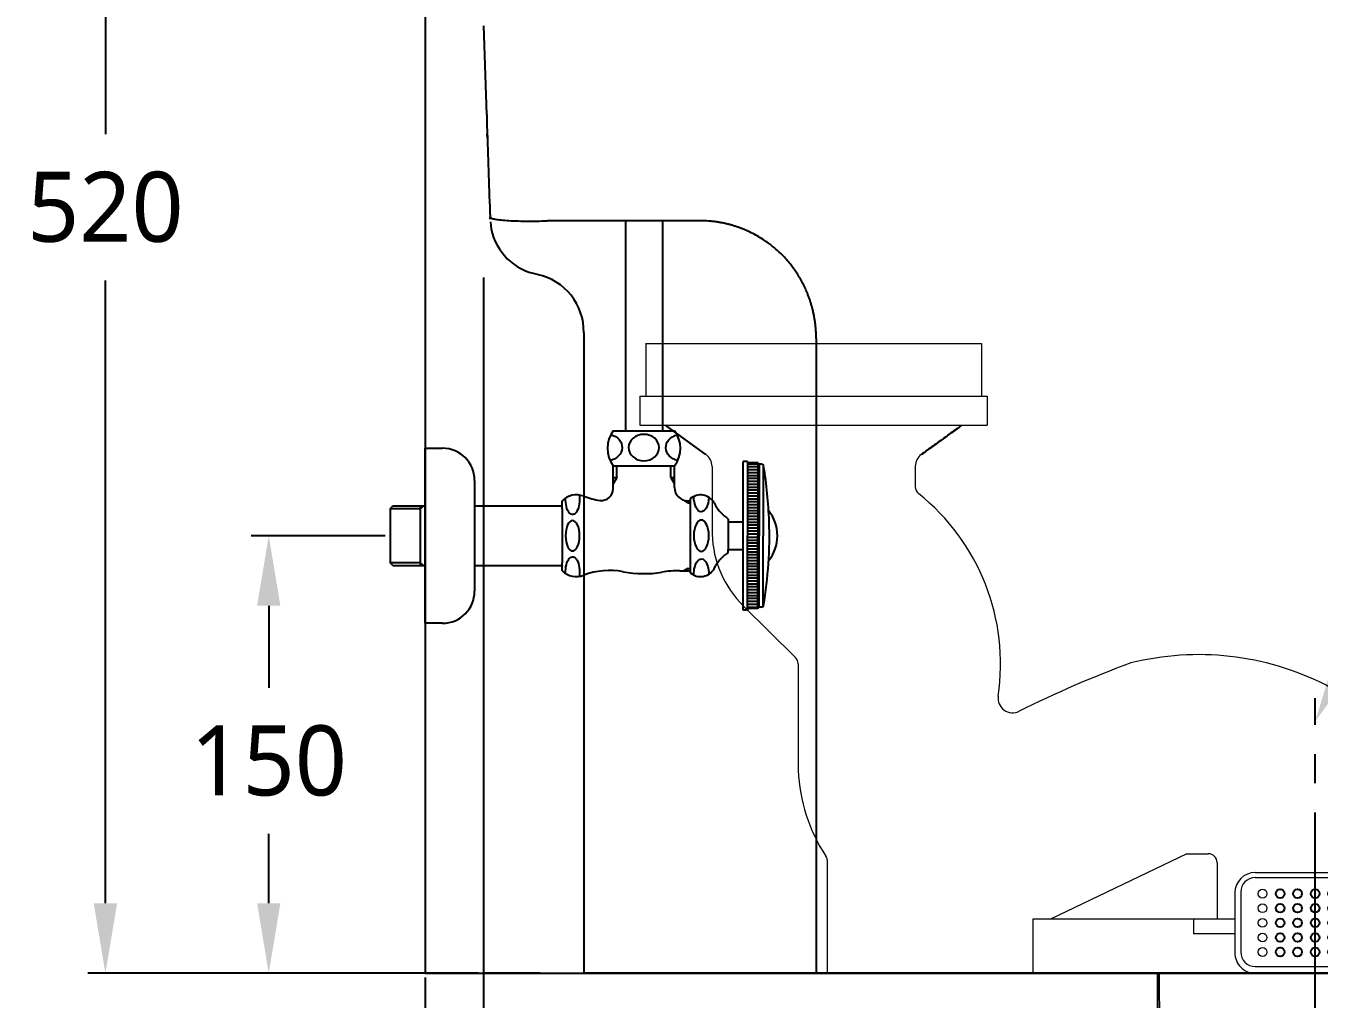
# Model space of a CAD drawing. Extents: x -7692 to 9871, y -72 to 2456.
# Drawn here: x -7692.2 to -7249, y 266.8 to 600.5 of the extents above; entities that cross this region are included whole.
import ezdxf

# ---------------------------------------------------------------- set-up
doc = ezdxf.new("R2010")
doc.units = 0
doc.header["$LTSCALE"] = 20
doc.header["$MEASUREMENT"] = 0
doc.linetypes.add('CENTER', pattern=[2, 1.25, -0.25, 0.25, -0.25])
doc.layers.get('0').update_dxf_attribs({"linetype": 'CONTINUOUS'})
doc.layers.get('DEFPOINTS').update_dxf_attribs({"linetype": 'CONTINUOUS'})
for name, color, linetype in [('1', 7, 'CONTINUOUS'), ('3', 3, 'CONTINUOUS'), ('4', 4, 'CONTINUOUS'), ('6', 6, 'CONTINUOUS'), ('CEN', 1, 'CENTER'), ('CENTER', 2, 'CENTER')]:
    doc.layers.add(name, color=color, linetype=linetype)
doc.styles.get("Standard").update_dxf_attribs({"font": 'NanumGothic.ttf'})
doc.dimstyles.get("Standard").update_dxf_attribs({"dimtxt": 2.7, "dimasz": 2.5, "dimexe": 1.5, "dimexo": 1.5, "dimgap": 1.5, "dimtad": 1, "dimdec": 0, "dimlfac": 10, "dimzin": 0, "dimdsep": 46, "dimtxsty": 'Standard', "dimcen": 0, "dimclrt": 2, "dimadec": 0, "dimazin": 0, "dimtfac": 1, "dimtdec": 0, "dimtmove": 0, "dimatfit": 3, "dimfxl": 0, "dimtolj": 1, "dimtzin": 0, "dimarcsym": 0})

# ---------------------------------------------------------------- blocks, each defined once
blk = doc.blocks.new('*D34')
at = {"color": 3, "lineweight": -2, "ltscale": 10}
for p, q in [((-7535.38, 514.22), (-7535.38, 147.79)), ((-7250.38, 199.38), (-7250.38, 147.79)), ((-7515.38, 152.79), (-7270.38, 152.79))]:
    blk.add_line(p, q, dxfattribs=at)
at = {"color": 3, "ltscale": 10}
for points in [[(-7515.38, 156.13), (-7515.38, 149.46), (-7535.38, 152.79)], [(-7270.38, 156.13), (-7270.38, 149.46), (-7250.38, 152.79)]]:
    blk.add_solid(points, dxfattribs=at)
at = {"layer": 'DEFPOINTS', "color": 0, "ltscale": 10}
for p in [(-7535.38, 515.72), (-7250.38, 200.88), (-7250.38, 152.79)]:
    blk.add_point(p, dxfattribs=at)
at = {"color": 2, "ltscale": 10, "insert": (-7392.88, 173.68), "char_height": 20, "attachment_point": 5}
blk.add_mtext('\\A1;285', dxfattribs=at)
blk = doc.blocks.new('*D38')
at = {"color": 3, "lineweight": -2}
for p, q in [((-7569.06, 425.72), (-7614.93, 425.72)), ((-7608.93, 401.72), (-7608.93, 373.54)), ((-7608.93, 299.72), (-7608.93, 323.48)), ((-7557.18, 275.72), (-7614.93, 275.72))]:
    blk.add_line(p, q, dxfattribs=at)
at = {"color": 3}
for points in [[(-7612.93, 401.72), (-7604.93, 401.72), (-7608.93, 425.72)], [(-7612.93, 299.72), (-7604.93, 299.72), (-7608.93, 275.72)]]:
    blk.add_solid(points, dxfattribs=at)
at = {"layer": 'DEFPOINTS', "color": 0}
for p in [(-7608.93, 425.72), (-7567.26, 425.72), (-7555.38, 275.72)]:
    blk.add_point(p, dxfattribs=at)
at = {"color": 2, "insert": (-7608.93, 348.51), "char_height": 24, "attachment_point": 5}
blk.add_mtext('\\A1;150', dxfattribs=at)
blk = doc.blocks.new('*D45')
at = {"color": 3, "lineweight": -2}
for p, q in [((-7389.02, 800.95), (-7670.9, 800.95)), ((-7664.9, 776.95), (-7664.9, 563.4)), ((-7664.9, 299.72), (-7664.9, 513.27)), ((-7537.18, 275.72), (-7670.9, 275.72))]:
    blk.add_line(p, q, dxfattribs=at)
at = {"color": 3}
for points in [[(-7668.9, 776.95), (-7660.9, 776.95), (-7664.9, 800.95)], [(-7668.9, 299.72), (-7660.9, 299.72), (-7664.9, 275.72)]]:
    blk.add_solid(points, dxfattribs=at)
at = {"layer": 'DEFPOINTS', "color": 0}
for p in [(-7387.22, 800.95), (-7664.9, 275.72), (-7535.38, 275.72)]:
    blk.add_point(p, dxfattribs=at)
at = {"color": 2, "insert": (-7664.9, 538.34), "char_height": 24, "attachment_point": 5}
blk.add_mtext('\\A1;520', dxfattribs=at)
blk = doc.blocks.new('BGFB')
at = {"color": 2, "linetype": 'Continuous', "lineweight": 0}
for p, q in [((-57.5, 0), (57.5, 0)), ((-57.5, 0), (-57.5, -18)), ((57.5, 0), (57.5, -18)), ((-59.5, -18), (59.5, -18)), ((-59.5, -18), (-59.5, -28)), ((59.5, -18), (59.5, -28)), ((-59.5, -28), (59.5, -28)), ((-36.9, -38.04), (-50.78, -28)), ((36.9, -38.06), (50.8, -28)), ((-34.8, -42.11), (-34.78, -65.34)), ((34.83, -42.09), (34.8, -49.08)), ((-24.1, -89.92), (-6.23, -107.64)), ((-5.34, -109.77), (-5.28, -146.31)), ((207.14, -196.84), (207.14, -171.61)), ((127.84, -174.94), (81.13, -197.34)), ((127.84, -174.94), (135.25, -174.94)), ((207.34, -174.14), (245.63, -196.43)), ((4.73, -215.9), (4.73, -177.41)), ((138.25, -177.94), (138.25, -197.34)), ((151.35, -181.34), (192.35, -181.34)), ((151.35, -183.09), (192.35, -183.09)), ((144.35, -188.34), (144.35, -208.9)), ((146.35, -188.09), (146.35, -208.59)), ((197.35, -188.09), (197.35, -208.59)), ((199.35, -188.34), (199.35, -208.9)), ((144.35, -197.34), (75.09, -197.34)), ((75.09, -197.34), (75.09, -215.9)), ((130.19, -197.34), (130.19, -202.4)), ((199.35, -196.84), (269.24, -196.84)), ((213.73, -202.4), (213.73, -196.84)), ((269.24, -196.84), (269.24, -215.9)), ((144.35, -202.4), (130.19, -202.4)), ((199.35, -202.4), (213.73, -202.4)), ((4.73, -215.9), (269.24, -215.9)), ((151.35, -213.59), (192.35, -213.59)), ((117.84, -240.9), (117.84, -243.9)), ((118.52, -240.4), (118.34, -240.4)), ((118.52, -240.4), (225.36, -240.4)), ((225.86, -240.9), (225.86, -243.9)), ((118.54, -244.4), (118.34, -244.4)), ((118.54, -244.4), (225.36, -244.4)), ((120.35, -250.4), (223.35, -250.4)), ((120.65, -254.4), (223.05, -254.4))]:
    blk.add_line(p, q, dxfattribs=at)
at = {"color": 3, "linetype": 'Continuous', "lineweight": 0}
for p, q in [((117.84, -275.32), (117.84, -215.9)), ((225.86, -273.83), (225.86, -215.9))]:
    blk.add_line(p, q, dxfattribs=at)
at = {"color": 2}
for p, q in [((118.52, -240.4), (118.41, -215.9)), ((225.28, -215.9), (225.17, -240.4)), ((225.17, -240.4), (223.35, -240.4)), ((118.54, -244.4), (120.65, -244.4)), ((118.57, -250.4), (118.54, -244.4)), ((223.05, -244.4), (225.15, -244.4)), ((225.15, -244.4), (225.13, -250.4)), ((120.35, -250.4), (118.34, -250.4)), ((225.36, -250.4), (223.35, -250.4)), ((118.34, -254.4), (120.65, -254.4)), ((118.6, -256.9), (118.59, -254.4)), ((120.45, -263.9), (118.6, -256.9)), ((223.05, -254.4), (225.36, -254.4)), ((225.1, -256.9), (223.25, -263.9)), ((225.11, -254.4), (225.1, -256.9)), ((122.45, -263.9), (120.45, -263.9)), ((122.45, -263.9), (171.85, -263.9)), ((171.85, -263.9), (221.25, -263.9)), ((223.25, -263.9), (221.25, -263.9))]:
    blk.add_line(p, q, dxfattribs=at)
blk.add_line((120.35, -240.4), (118.52, -240.4))
at = {"color": 2, "linetype": 'Continuous', "lineweight": 0}
for centre in [(153.85, -188.62), (153.85, -193.62), (153.85, -198.62), (153.85, -203.62), (153.85, -208.62)]:
    blk.add_circle(centre, 1.5, dxfattribs=at)
for centre, radius, start, end in [((-39.8, -42.12), 5, 0.0447, 54.1067), ((39.83, -42.11), 5, 125.8861, 179.7556), ((37.8, -49.09), 3, 179.7556, 231.4151), ((-10.7, -109.88), 74.76, 351.5468, 51.4151), ((1.61, -64.14), 36.41, 181.8849, 225.0733), ((-8.34, -109.77), 3, 0.0895, 45.2408), ((239.79, -464.95), 378.84, 110.2437, 116.5549), ((131.95, -202.93), 96.26, 63.2809, 103.9725), ((140.19, -174.04), 67, 2.0828, 58.4605), ((68.2, -121.6), 5, 171.5468, 296.5549), ((52.79, -143.8), 58.13, 182.4762, 213.3534), ((1.73, -177.41), 3, 0, 33.3534), ((135.25, -177.94), 3, 0, 90), ((151.35, -188.34), 7, 90, 180), ((192.35, -188.34), 7, 360, 90), ((151.35, -188.09), 5, 90, 180), ((192.35, -188.09), 5, 0, 90), ((247.14, -193.84), 3, 239.7939, 270), ((151.35, -208.9), 7, 179.7381, 270), ((151.35, -208.59), 5, 180, 270), ((192.35, -208.59), 5, 270, 0), ((192.35, -208.9), 7, 270, 0), ((118.34, -240.9), 0.5, 90, 180), ((225.36, -240.9), 0.5, 0, 90), ((118.34, -243.9), 0.5, 180, 270), ((225.36, -243.9), 0.5, 270, 360), ((118.34, -250.9), 0.5, 90, 180), ((225.36, -250.9), 0.5, 0, 90), ((118.34, -253.9), 0.5, 180, 270), ((225.36, -253.9), 0.5, 270, 0)]:
    blk.add_arc(centre, radius, start, end, dxfattribs=at)
at = {"color": 3, "linetype": 'Continuous', "lineweight": 0}
blk.add_spline([(117.84, -275.32), (166.15, -271.49), (199.41, -276.45), (225.86, -273.83)], degree=3, dxfattribs=at)
at = {"layer": '1', "color": 252, "linetype": 'Continuous'}
for q in [(-50.8, -28), (-50.14, -28.48), (-50.14, -28.48), (-50.14, -28.48)]:
    blk.add_line((-36.9, -38.04), q, dxfattribs=at)
at = {"layer": '1', "color": 2, "linetype": 'Continuous'}
for centre in [(159.85, -188.62), (159.85, -188.62), (165.85, -188.62), (165.85, -188.62), (171.85, -188.62), (177.85, -188.62), (177.85, -188.62), (183.85, -188.62), (183.85, -188.62), (189.85, -188.62), (189.85, -188.62), (159.85, -193.62), (159.85, -193.62), (165.85, -193.62), (165.85, -193.62), (171.85, -193.62), (177.85, -193.62), (177.85, -193.62), (183.85, -193.62), (183.85, -193.62), (189.85, -193.62), (189.85, -193.62), (159.85, -198.62), (159.85, -198.62), (165.85, -198.62), (165.85, -198.62), (171.85, -198.62), (177.85, -198.62), (177.85, -198.62), (183.85, -198.62), (183.85, -198.62), (189.85, -198.62), (189.85, -198.62), (159.85, -203.62), (159.85, -203.62), (165.85, -203.62), (165.85, -203.62), (171.85, -203.62), (177.85, -203.62), (177.85, -203.62), (183.85, -203.62), (183.85, -203.62), (189.85, -203.62), (189.85, -203.62), (159.85, -208.62), (159.85, -208.62), (165.85, -208.62), (165.85, -208.62), (171.85, -208.62), (171.85, -208.62), (177.85, -208.62), (177.85, -208.62), (183.85, -208.62), (183.85, -208.62), (189.85, -208.62), (189.85, -208.62)]:
    blk.add_circle(centre, 1.5, dxfattribs=at)
at = {"layer": '1', "color": 252, "linetype": 'Continuous'}
for centre in [(171.85, -188.62), (171.85, -193.62), (171.85, -198.62), (171.85, -203.62)]:
    blk.add_circle(centre, 1.5, dxfattribs=at)
for points, degree in [([(50.14, -28.48), (36.94, -38.03)], 1), ([(50.14, -28.48), (45.74, -31.66), (41.34, -34.85), (36.94, -38.03)], 3), ([(50.14, -28.48), (36.94, -38.03)], 1), ([(50.14, -28.48), (45.74, -31.66), (41.34, -34.85), (36.94, -38.03)], 3), ([(197.87, -139.92), (198.2, -140.47), (198.52, -141.02), (198.83, -141.58)], 3), ([(197.87, -139.92), (198.2, -140.47), (198.52, -141.02), (198.83, -141.58)], 3)]:
    blk.add_open_spline(points, degree=degree, dxfattribs=at)
at = {"layer": 'CEN'}
blk.add_line((171.85, -269.9), (171.85, -196.9), dxfattribs=at)
blk = doc.blocks.new('*D41')
at = {"color": 3, "lineweight": -2}
for p, q in [((-6879.87, 687.1), (-6879.87, 32.96)), ((-7555.38, 274.22), (-7555.38, 32.96)), ((-7535.38, 37.96), (-6899.87, 37.96))]:
    blk.add_line(p, q, dxfattribs=at)
at = {"color": 3}
for points in [[(-7535.38, 41.29), (-7535.38, 34.62), (-7555.38, 37.96)], [(-6899.87, 41.29), (-6899.87, 34.62), (-6879.87, 37.96)]]:
    blk.add_solid(points, dxfattribs=at)
at = {"layer": 'DEFPOINTS', "color": 0}
for p in [(-6879.87, 688.6), (-7555.38, 275.72), (-6879.87, 37.96)]:
    blk.add_point(p, dxfattribs=at)
at = {"color": 2, "insert": (-7217.63, 58.84), "char_height": 20, "attachment_point": 5}
blk.add_mtext('\\A1;675', dxfattribs=at)

msp = doc.modelspace()

# ---------------------------------------------------------------- linework, layer by layer
for p, q in [((-7535.38, 600.55), (-7534.32, 570.1)), ((-7534.25, 570.1), (-7534.32, 570.1)), ((-7534.06, 563.93), (-7533.99, 562.17)), ((-7500.99, 495.28), (-7500.99, 275.72)), ((-7421.35, 493.36), (-7421.35, 275.72)), ((-7535.38, 295.31), (-7535.38, 275.72)), ((-7515.8, 275.72), (-7535.38, 275.72)), ((-7499.02, 275.72), (-7500.99, 275.72)), ((-7478.6, 275.72), (-7499.02, 275.72)), ((-7480.8, 275.72), (-7032.56, 275.72)), ((-7456.75, 275.72), (-7478.6, 275.72)), ((-7446.67, 275.72), (-7456.75, 275.72)), ((-7443.56, 275.72), (-7446.67, 275.72)), ((-7423.89, 275.72), (-7443.56, 275.72)), ((-7166.36, 275.72), (-7423.89, 275.72))]:
    msp.add_line(p, q)
at = {"flags": 128}
for points in [[(-7534.25, 570.14), (-7534.16, 566.88), (-7534.07, 563.71)], [(-7532.97, 533.32), (-7532.83, 532.03), (-7532.67, 530.9)]]:
    msp.add_lwpolyline(points, dxfattribs=at)
for centre, radius, start, end in [((-7513.38, 534.74), 19.67, 191.2535, 259.6615), ((-7520.99, 495.72), 20, 358.75, 78.2575)]:
    msp.add_arc(centre, radius, start, end)
for points, degree in [([(-7534.09, 563.55), (-7533.76, 554.03), (-7533.43, 544.52), (-7533.1, 535.02)], 3), ([(-7533.99, 562.17), (-7534.09, 563.55)], 1)]:
    msp.add_open_spline(points, degree=degree)
for points, knots in [([(-7533.1, 535.02), (-7533.09, 534.91), (-7532.99, 534.79), (-7532.53, 534.56), (-7532.19, 534.45), (-7531.24, 534.24), (-7530.63, 534.14), (-7529.18, 533.96), (-7528.33, 533.88), (-7526.44, 533.75), (-7525.4, 533.7), (-7523.17, 533.63), (-7522, 533.6), (-7519.6, 533.59), (-7518.37, 533.59), (-7515.95, 533.62), (-7514.75, 533.65), (-7513.58, 533.69)], [0, 0, 0, 0, 0.125, 0.125, 0.25, 0.25, 0.375, 0.375, 0.5, 0.5, 0.625, 0.625, 0.75, 0.75, 0.875, 0.875, 1, 1, 1, 1]), ([(-7533.09, 534.98), (-7533.09, 534.99), (-7533.09, 535), (-7533.09, 535.02), (-7533.1, 535.02), (-7533.1, 535.02)], [0, 0, 0, 0, 0.321936, 0.655099, 1, 1, 1, 1]), ([(-7533.07, 534.24), (-7533.07, 534.24), (-7533.07, 534.25), (-7533.07, 534.29), (-7533.07, 534.34), (-7533.07, 534.39), (-7533.07, 534.45), (-7533.08, 534.49), (-7533.08, 534.53), (-7533.08, 534.58), (-7533.08, 534.64), (-7533.08, 534.7), (-7533.09, 534.77), (-7533.09, 534.84), (-7533.09, 534.9), (-7533.09, 534.95), (-7533.09, 534.97), (-7533.09, 534.98)], [0, 0, 0, 0, 0.118734, 0.209936, 0.295789, 0.385006, 0.430214, 0.477439, 0.516047, 0.55608, 0.606205, 0.684899, 0.742154, 0.811968, 0.880197, 0.942874, 1, 1, 1, 1]), ([(-7461.27, 533.74), (-7462.96, 533.74), (-7466.31, 533.74), (-7471.32, 533.73), (-7476.26, 533.73), (-7481.13, 533.73), (-7485.95, 533.73), (-7490.71, 533.72), (-7495.4, 533.72), (-7500.03, 533.71), (-7504.61, 533.7), (-7509.12, 533.7), (-7512.1, 533.69), (-7513.58, 533.69)], [0, 0, 0, 0, 0.096757, 0.192348, 0.286772, 0.380028, 0.472113, 0.563028, 0.65277, 0.741339, 0.828735, 0.914955, 1, 1, 1, 1]), ([(-7421.35, 493.36), (-7421.35, 493.57), (-7421.35, 493.99), (-7421.36, 494.61), (-7421.38, 495.22), (-7421.41, 495.84), (-7421.45, 496.46), (-7421.5, 497.07), (-7421.56, 497.68), (-7421.63, 498.29), (-7421.7, 498.89), (-7421.79, 499.49), (-7421.88, 500.09), (-7421.98, 500.69), (-7422.09, 501.28), (-7422.21, 501.87), (-7422.34, 502.45), (-7422.47, 503.03), (-7422.62, 503.61), (-7422.77, 504.19), (-7422.93, 504.76), (-7423.1, 505.33), (-7423.27, 505.89), (-7423.45, 506.45), (-7423.64, 507), (-7423.84, 507.55), (-7424.05, 508.1), (-7424.67, 509.69), (-7425.87, 512.29), (-7427.88, 515.74), (-7430.23, 518.97), (-7432.69, 521.72), (-7435.19, 524.07), (-7437.42, 525.85), (-7439.55, 527.32), (-7441.53, 528.53), (-7443.62, 529.64), (-7445.4, 530.46), (-7446.81, 531.03), (-7447.82, 531.4), (-7448.84, 531.76), (-7449.89, 532.08), (-7450.96, 532.39), (-7452.04, 532.66), (-7453.14, 532.9), (-7454.26, 533.12), (-7455.39, 533.31), (-7456.54, 533.46), (-7457.71, 533.58), (-7458.89, 533.67), (-7460.08, 533.72), (-7460.87, 533.73), (-7461.27, 533.74)], [0, 0, 0, 0, 0.00991, 0.019796, 0.029655, 0.039489, 0.049296, 0.059077, 0.068831, 0.078558, 0.088258, 0.097931, 0.107577, 0.117195, 0.126786, 0.13635, 0.145886, 0.155394, 0.164876, 0.174329, 0.183755, 0.193154, 0.202525, 0.21187, 0.221187, 0.230477, 0.23974, 0.248976, 0.312279, 0.375571, 0.438843, 0.502086, 0.55081, 0.601393, 0.637152, 0.673759, 0.711215, 0.749519, 0.766356, 0.783353, 0.80051, 0.817829, 0.835309, 0.852951, 0.870757, 0.888727, 0.906861, 0.92516, 0.943624, 0.962253, 0.981045, 1, 1, 1, 1])]:
    msp.add_open_spline(points, degree=3, knots=knots)
at = {"layer": '3'}
msp.add_solid([(-7238.48, 378.44), (-7250.38, 362.03), (-7244.44, 381.42)], dxfattribs=at)
at = {"layer": '4'}
for p, q in [((-7486.73, 533.73), (-7486.73, 461.72)), ((-7474.03, 533.73), (-7474.03, 461.72)), ((-7490.88, 461.72), (-7486.73, 461.72)), ((-7486.73, 461.72), (-7469.88, 461.72)), ((-7555.38, 395.72), (-7555.38, 455.72)), ((-7555.38, 455.72), (-7549.38, 455.72)), ((-7490.88, 449.72), (-7469.88, 449.72)), ((-7490.88, 441.81), (-7490.88, 449.72)), ((-7489.63, 445.72), (-7489.63, 449.72)), ((-7471.13, 445.72), (-7471.13, 449.72)), ((-7469.88, 442.22), (-7469.88, 449.72)), ((-7444.88, 451.22), (-7446.38, 451.22)), ((-7446.38, 450.22), (-7446.38, 451.22)), ((-7446.38, 425.72), (-7446.38, 450.22)), ((-7444.88, 451.02), (-7444.88, 451.22)), ((-7444.88, 451.02), (-7444.88, 425.72)), ((-7441.38, 450.31), (-7444.88, 450.31)), ((-7441.38, 449.31), (-7444.88, 449.31)), ((-7441.38, 448.31), (-7444.88, 448.31)), ((-7441.38, 450.72), (-7444.58, 450.72)), ((-7440.88, 450.22), (-7441.38, 450.72)), ((-7441.38, 450.72), (-7441.38, 425.72)), ((-7440.06, 450.22), (-7440.88, 450.22)), ((-7440.88, 450.22), (-7440.88, 425.72)), ((-7439.47, 449.72), (-7439.47, 425.72)), ((-7538.38, 444.72), (-7538.38, 406.72)), ((-7490.88, 445.72), (-7489.63, 445.72)), ((-7489.63, 445.72), (-7490.88, 443.56)), ((-7471.13, 445.72), (-7469.88, 445.72)), ((-7471.13, 445.72), (-7469.88, 443.56)), ((-7441.38, 447.31), (-7444.88, 447.31)), ((-7441.38, 446.31), (-7444.88, 446.31)), ((-7441.38, 445.31), (-7444.88, 445.31)), ((-7441.38, 444.31), (-7444.88, 444.31)), ((-7441.38, 443.31), (-7444.88, 443.31)), ((-7441.38, 442.31), (-7444.88, 442.31)), ((-7441.38, 441.31), (-7444.88, 441.31)), ((-7441.38, 440.31), (-7444.88, 440.31)), ((-7441.38, 439.31), (-7444.88, 439.31)), ((-7567.38, 434.97), (-7566.38, 435.97)), ((-7556.88, 434.97), (-7567.38, 434.97)), ((-7567.26, 416.47), (-7567.26, 434.97)), ((-7566.38, 435.97), (-7555.38, 435.97)), ((-7556.88, 415.47), (-7556.88, 435.97)), ((-7556.88, 434.97), (-7555.88, 435.97)), ((-7555.38, 435.35), (-7555.38, 416.09)), ((-7538.38, 435.97), (-7508.38, 435.97)), ((-7508.38, 434.97), (-7508.38, 437.72)), ((-7508.38, 434.97), (-7508.38, 416.47)), ((-7465.38, 436.97), (-7466.68, 437.91)), ((-7465.38, 437.72), (-7464.47, 437.72)), ((-7465.38, 436.97), (-7465.38, 437.72)), ((-7465.38, 436.97), (-7464.47, 436.97)), ((-7464.47, 437.72), (-7464.47, 438.44)), ((-7464.47, 413.72), (-7464.47, 437.72)), ((-7456.36, 437.04), (-7455.8, 436.09)), ((-7441.38, 438.31), (-7444.88, 438.31)), ((-7441.38, 437.31), (-7444.88, 437.31)), ((-7441.38, 436.31), (-7444.88, 436.31)), ((-7441.38, 435.31), (-7444.88, 435.31)), ((-7441.38, 434.31), (-7444.88, 434.31)), ((-7451.47, 431.45), (-7451.47, 430.47)), ((-7451.47, 430.47), (-7451.47, 420.97)), ((-7451.47, 430.47), (-7446.38, 430.47)), ((-7441.38, 433.31), (-7444.88, 433.31)), ((-7441.38, 432.31), (-7444.88, 432.31)), ((-7441.38, 431.31), (-7444.88, 431.31)), ((-7441.38, 430.31), (-7444.88, 430.31)), ((-7446.38, 400.22), (-7446.38, 425.72)), ((-7441.38, 429.31), (-7444.88, 429.31)), ((-7441.38, 428.31), (-7444.88, 428.31)), ((-7441.38, 427.31), (-7444.88, 427.31)), ((-7441.38, 426.31), (-7444.88, 426.31)), ((-7444.88, 400.42), (-7444.88, 425.72)), ((-7441.38, 400.72), (-7441.38, 425.72)), ((-7440.88, 401.22), (-7440.88, 425.72)), ((-7439.47, 401.72), (-7439.47, 425.72)), ((-7441.38, 425.13), (-7444.88, 425.13)), ((-7441.38, 424.13), (-7444.88, 424.13)), ((-7441.38, 423.13), (-7444.88, 423.13)), ((-7441.38, 422.13), (-7444.88, 422.13)), ((-7441.38, 421.13), (-7444.88, 421.13)), ((-7451.47, 420.97), (-7446.38, 420.97)), ((-7451.47, 419.99), (-7451.47, 420.97)), ((-7441.38, 420.13), (-7444.88, 420.13)), ((-7441.38, 419.13), (-7444.88, 419.13)), ((-7441.38, 418.13), (-7444.88, 418.13)), ((-7441.38, 417.13), (-7444.88, 417.13)), ((-7556.88, 416.47), (-7567.38, 416.47)), ((-7566.38, 415.47), (-7567.38, 416.47)), ((-7566.38, 415.47), (-7555.38, 415.47)), ((-7555.88, 415.47), (-7556.88, 416.47)), ((-7538.38, 415.47), (-7508.38, 415.47)), ((-7508.38, 413.72), (-7508.38, 416.47)), ((-7508.38, 415.47), (-7508.38, 415.29)), ((-7508.38, 413.72), (-7508.38, 415.29)), ((-7468.09, 413.72), (-7464.47, 413.72)), ((-7465.38, 414.47), (-7466.68, 413.72)), ((-7465.38, 414.47), (-7464.47, 414.47)), ((-7465.38, 413.72), (-7465.38, 414.47)), ((-7464.47, 413), (-7464.47, 413.72)), ((-7456.36, 414.4), (-7455.8, 415.36)), ((-7441.38, 416.13), (-7444.88, 416.13)), ((-7441.38, 415.13), (-7444.88, 415.13)), ((-7441.38, 414.13), (-7444.88, 414.13)), ((-7441.38, 413.13), (-7444.88, 413.13)), ((-7441.38, 412.13), (-7444.88, 412.13)), ((-7441.38, 411.13), (-7444.88, 411.13)), ((-7441.38, 410.13), (-7444.88, 410.13)), ((-7441.38, 409.13), (-7444.88, 409.13)), ((-7441.38, 408.16), (-7444.88, 408.16)), ((-7441.38, 407.16), (-7444.88, 407.16)), ((-7441.38, 406.16), (-7444.88, 406.16)), ((-7441.38, 405.16), (-7444.88, 405.16)), ((-7441.38, 404.16), (-7444.88, 404.16)), ((-7444.88, 400.25), (-7446.38, 400.25)), ((-7441.38, 403.16), (-7444.88, 403.16)), ((-7441.38, 402.16), (-7444.88, 402.16)), ((-7441.38, 401.16), (-7444.88, 401.16)), ((-7444.88, 400.45), (-7444.88, 400.25)), ((-7441.38, 400.75), (-7444.58, 400.75)), ((-7440.88, 401.25), (-7441.38, 400.75)), ((-7440.06, 401.25), (-7440.88, 401.25)), ((-7549.38, 395.72), (-7555.38, 395.72))]:
    msp.add_line(p, q, dxfattribs=at)
for centre, radius, start, end in [((-7482.88, 455.72), 10, 143.1301, 216.8699), ((-7477.88, 455.72), 10, 323.1301, 36.8699), ((-7549.38, 444.72), 11, 0, 90), ((-7444.58, 451.02), 0.3, 180, 270), ((-7440.06, 449.52), 0.7, 9.4934, 90), ((-7582.38, 425.72), 145, 1.9431, 9.4934), ((-7503.48, 432.73), 7, 69.0339, 134.5129), ((-7492.09, 462.45), 24.83, 249.0339, 262.2883), ((-7494.88, 441.81), 4, 262.2883, 0), ((-7465.38, 442.22), 4.5, 180, 270), ((-7461, 434.36), 5.36, 30, 130.4306), ((-7443.68, 443.09), 14, 210, 236.1902), ((-7448.64, 425.68), 14, 0.2473, 38.2141), ((-7582.38, 425.72), 145, 350.5066, 1.9431), ((-7448.64, 425.8), 14, 321.7859, 359.7527), ((-7443.68, 408.36), 14, 123.8098, 150), ((-7503.48, 418.71), 7, 225.5, 290.9661), ((-7492.09, 388.99), 24.83, 79.2627, 110.9661), ((-7480.38, 450.72), 38, 259.2627, 279.3048), ((-7468.09, 375.72), 38, 90, 99.3048), ((-7461, 417.08), 5.36, 229.5694, 330), ((-7549.38, 406.72), 11, 270, 0), ((-7444.58, 400.45), 0.3, 90, 180), ((-7440.06, 401.95), 0.7, 270, 350.5066)]:
    msp.add_arc(centre, radius, start, end, dxfattribs=at)
at = {"layer": '4', "extrusion": (0, 0, -1)}
for centre, major_axis, ratio, start_param, end_param in [((-7493.07, 455.95), (-5.23, 0), 0.866391, 1.824119, 4.49897), ((-7467.61, 455.95), (-5.23, 0), 0.866391, 4.942097, 7.58465), ((-7504.82, 438.23), (0, -5.22), 0.46009, 4.433611, 7.934688), ((-7460.7, 439.31), (0, -5.4), 0.478204, 4.79078, 7.834251), ((-7504.82, 413.31), (0, -5.22), 0.46009, 1.472186, 5.009627), ((-7460.7, 412.4), (0, -5.4), 0.478204, 1.540108, 4.68362)]:
    msp.add_ellipse(centre, major_axis=major_axis, ratio=ratio, start_param=start_param, end_param=end_param, dxfattribs=at)
for centre, major_axis, ratio in [((-7480.38, 455.95), (-5.23, 0), 0.866391), ((-7504.82, 425.72), (0, -5.22), 0.46009), ((-7460.7, 425.72), (0, -5.4), 0.478204)]:
    msp.add_ellipse(centre, major_axis=major_axis, ratio=ratio, dxfattribs=at)
at = {"layer": '6'}
msp.add_lwpolyline([(-6555.38, 2200.76), (-7555.38, 2200.76), (-7555.38, 275.72), (-5627.88, 275.72), (-5627.88, 1300.72)], dxfattribs=at)
at = {"layer": 'CENTER', "color": 1, "linetype": 'CENTER', "ltscale": 2}
msp.add_line((-7250.38, 200.88), (-7250.38, 369.99), dxfattribs=at)

# ---------------------------------------------------------------- block references
at = {"color": 1}
msp.add_blockref('BGFB', (-7422.23, 491.62), dxfattribs=at)

# ---------------------------------------------------------------- dimensions: what is measured, and where the dimension line sits
dim = msp.add_linear_dim(base=(-7664.9, 275.72), p1=(-7387.22, 800.95), p2=(-7535.38, 275.72), angle=90, text='520', dimstyle='Standard', override={"dimscale": 1.2, "dimtxt": 20, "dimasz": 20, "dimexe": 5, "dimgap": 10, "dimtih": 1, "dimtoh": 1, "dimlfac": 1, "dimzin": 12, "dimclrd": 3, "dimclre": 3, "dimazin": 2, "dimarcsym": 1})
dim.commit()
dim.dimension.update_dxf_attribs({"geometry": '*D45', "text_midpoint": (-7664.9, 538.34)})
dim = msp.add_linear_dim(base=(-6879.87, 37.96), p1=(-7555.38, 275.72), p2=(-6879.87, 688.6), text='675', dimstyle='Standard', override={"dimtxt": 20, "dimasz": 20, "dimexe": 5, "dimgap": 10, "dimlfac": 1, "dimzin": 12, "dimclrd": 3, "dimclre": 3, "dimazin": 2, "dimarcsym": 1})
dim.commit()
dim.dimension.update_dxf_attribs({"geometry": '*D41', "text_midpoint": (-7217.63, 37.96), "dimtype": 160})
at = {"color": 7, "ltscale": 10}
dim = msp.add_linear_dim(base=(-7250.38, 152.79), p1=(-7535.38, 515.72), p2=(-7250.38, 200.88), dimstyle='Standard', override={"dimtxt": 20, "dimasz": 20, "dimexe": 5, "dimgap": 10, "dimlfac": 1, "dimclrd": 3, "dimclre": 3}, dxfattribs=at)
dim.commit()
dim.dimension.update_dxf_attribs({"geometry": '*D34', "text_midpoint": (-7392.88, 173.68)})
dim = msp.add_linear_dim(base=(-7608.93, 425.72), p1=(-7555.38, 275.72), p2=(-7567.26, 425.72), angle=90, dimstyle='Standard', override={"dimscale": 1.2, "dimtxt": 20, "dimasz": 20, "dimexe": 5, "dimgap": 10, "dimtih": 1, "dimtoh": 1, "dimlfac": 1, "dimzin": 12, "dimclrd": 3, "dimclre": 3, "dimazin": 2, "dimarcsym": 1})
dim.commit()
dim.dimension.update_dxf_attribs({"geometry": '*D38', "text_midpoint": (-7608.93, 348.51), "dimtype": 160})

doc.saveas('drawing.dxf')
